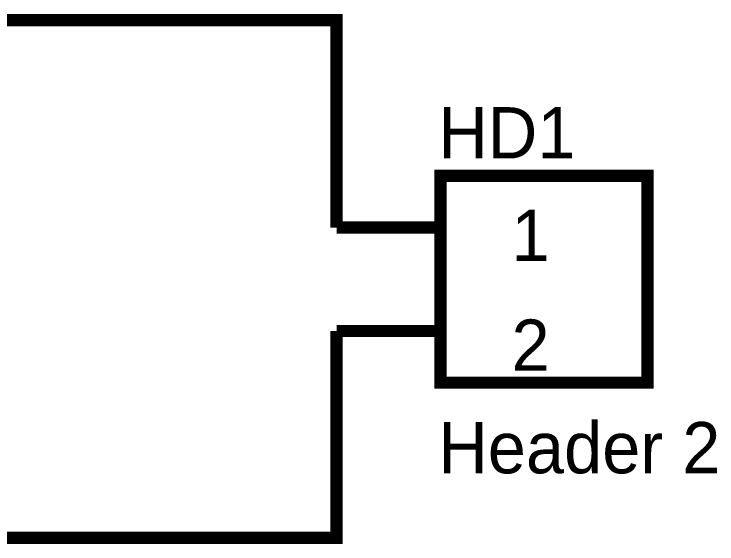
# Model space of a CAD drawing. Header units: millimetres. Extents: x 0 to 19, y 0 to 9.5.
# Drawn here: x 4.889 to 5.567, y 1.594 to 2.106 of the extents above; entities that cross this region are included whole.
import ezdxf

# ---------------------------------------------------------------- set-up
doc = ezdxf.new("R2010")
doc.units = ezdxf.units.MM
doc.header["$MEASUREMENT"] = 0
doc.layers.add('Sheet', color=255, linetype='Continuous')

msp = doc.modelspace()

# ---------------------------------------------------------------- linework, layer by layer
at = {"layer": 'Sheet', "const_width": 0.0118}
for points in [[(4.60013, 2.10001), (5.20007, 2.10001), (5.20007, 1.89973)], [(5.30042, 1.89973), (5.20007, 1.89973)], [(4.60013, 1.59999), (5.20007, 1.59999), (5.20007, 1.79982)], [(5.30042, 1.79982), (5.20007, 1.79982)]]:
    msp.add_lwpolyline(points, dxfattribs=at)
msp.add_lwpolyline([(5.30042, 1.94969), (5.50026, 1.94969), (5.50026, 1.74986), (5.30042, 1.74986), (5.30042, 1.94969)], close=True, dxfattribs=at)

# ---------------------------------------------------------------- texts
at = {"layer": 'Sheet'}
for s, height, p in [('HD1', 0.049516, (5.29821, 1.96649)), ('1', 0.04952, (5.36895, 1.86746)), ('2', 0.04952, (5.36895, 1.76136)), ('Header 2', 0.049516, (5.29821, 1.66232))]:
    msp.add_text(s, height=height, dxfattribs=at).set_placement(p)

doc.saveas('drawing.dxf')
